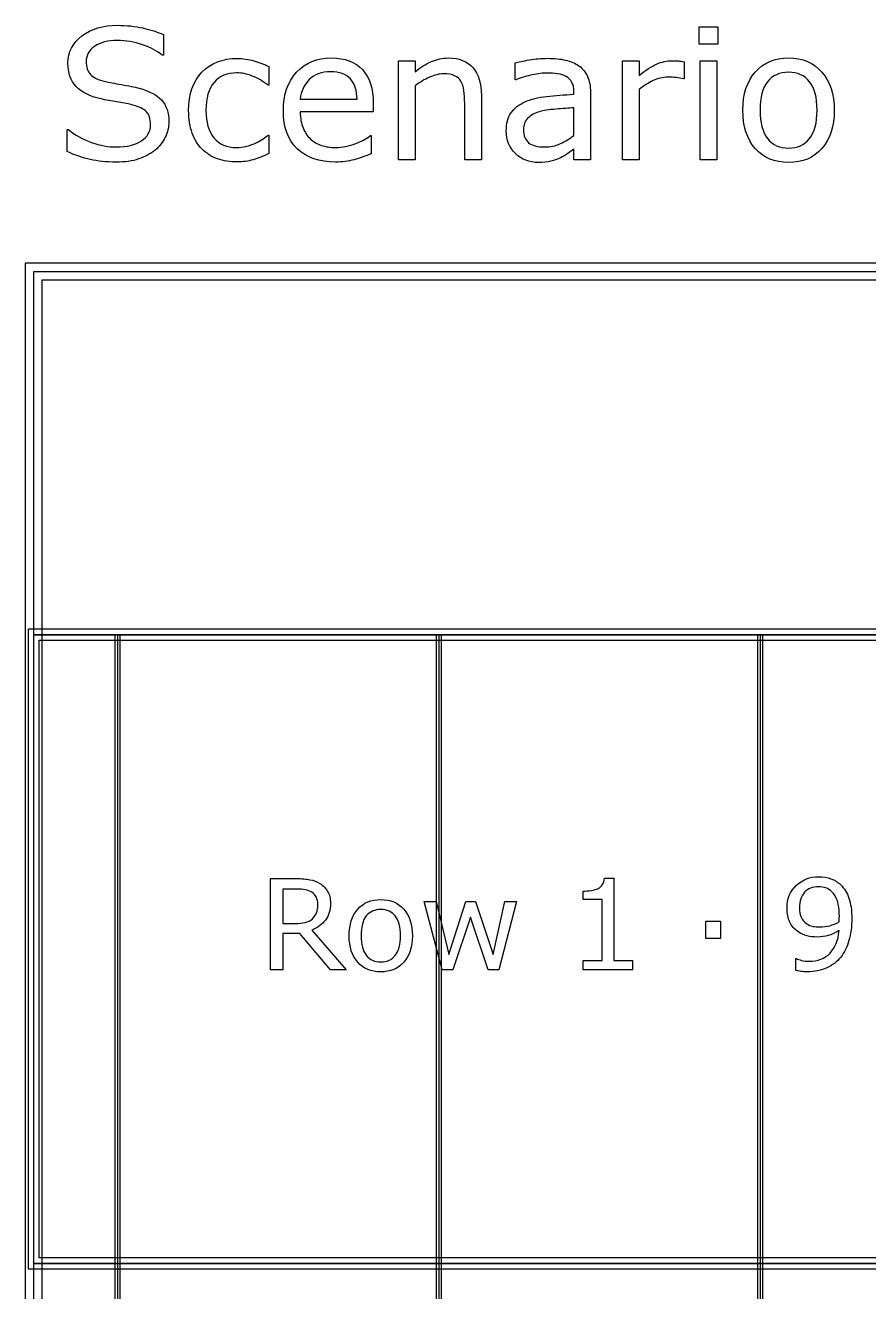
# Model space of a CAD drawing. Extents: x -13 to 750, y 12 to 2314.
# Drawn here: x 43.4 to 103.8, y 2222.9 to 2313.5 of the extents above; entities that cross this region are included whole.
import ezdxf

# ---------------------------------------------------------------- set-up
doc = ezdxf.new("R2010")
doc.units = 0
doc.layers.get('0').update_dxf_attribs({"linetype": 'CONTINUOUS'})

msp = doc.modelspace()

# ---------------------------------------------------------------- linework, layer by layer
at = {"color": 7}
for points in [[(92.980469, 2312.167344), (91.634766, 2312.167344), (91.634766, 2313.405137), (92.980469, 2313.405137)], [(92.904297, 2303.89), (91.710937, 2303.89), (91.710937, 2310.980332), (92.904297, 2310.980332)], [(100.07715, 2307.431992), (100.07715, 2307.431992)], [(101.30859, 2307.431992), (101.30859, 2307.431992)], [(53.675781, 2306.587754), (53.675781, 2306.587754)], [(82.665527, 2305.63561), (82.665527, 2305.63561)], [(43.400391, 2296.489609), (43.400391, 1844.29039), (268.59961, 1844.29039), (268.59961, 2296.489609)], [(44, 2295.89), (268, 2295.89), (268, 2269.89), (44, 2269.89)], [(44.599609, 2295.290391), (267.40039, 2295.290391), (267.40039, 1845.48961), (44.599609, 1845.48961)], [(43.599609, 2270.290391), (43.599609, 2224.489609), (268.40039, 2224.489609), (268.40039, 2270.290391)], [(44, 2269.89), (268, 2269.89), (268, 2224.89), (44, 2224.89)], [(49.800781, 2269.89), (49.800781, 2011.89), (50.199219, 2011.89), (50.199219, 2269.89)], [(72.800781, 2269.89), (72.800781, 2011.89), (73.199219, 2011.89), (73.199219, 2269.89)], [(95.800781, 2269.89), (95.800781, 2011.89), (96.199219, 2011.89), (96.199219, 2269.89)], [(44.400391, 2269.489609), (267.59961, 2269.489609), (267.59961, 2225.290391), (44.400391, 2225.290391)], [(64.334473, 2250.59214), (64.334473, 2250.59214)], [(78.563965, 2250.798691), (77.285156, 2245.89), (76.520508, 2245.89), (75.259277, 2249.673691), (74.006836, 2245.89), (73.246582, 2245.89), (71.95459, 2250.798691), (72.815918, 2250.798691), (73.716797, 2246.997422), (74.942871, 2250.798691), (75.624023, 2250.798691), (76.880859, 2246.997422), (77.733398, 2250.798691)], [(93.153809, 2248.135605), (92.103516, 2248.135605), (92.103516, 2249.379258), (93.153809, 2249.379258)], [(102.55811, 2249.555042), (102.55811, 2249.555042)], [(70.258301, 2248.342148), (70.258301, 2248.342148)], [(71.11084, 2248.342148), (71.11084, 2248.342148)], [(44, 2224.89), (268, 2224.89), (268, 2198.89), (44, 2198.89)]]:
    msp.add_lwpolyline(points, close=True, dxfattribs=at)
for points in [[(53.294925, 2312.852891), (53.294925, 2311.367539), (53.206055, 2311.367539)], [(71.309568, 2309.183945), (71.309568, 2303.89), (70.116209, 2303.89), (70.116209, 2310.980332), (71.309568, 2310.980332), (71.309568, 2310.193223)], [(78.520508, 2309.615585), (78.457028, 2309.615585), (78.457028, 2310.827987)], [(87.343747, 2308.923695), (87.343747, 2303.89), (86.150388, 2303.89), (86.150388, 2310.980332), (87.343747, 2310.980332), (87.343747, 2309.932969)], [(90.574704, 2310.904162), (90.574707, 2309.679062)], [(60.842285, 2310.555039), (60.842285, 2309.228379), (60.778805, 2309.228379)], [(90.574707, 2309.679062), (90.511227, 2309.679062)], [(63.083008, 2308.225449), (67.145508, 2308.225449)], [(68.307133, 2307.958848), (68.307129, 2307.311387)], [(76.04492, 2308.492051), (76.044922, 2303.89)], [(82.665527, 2308.57457), (82.665527, 2308.758652)], [(83.852536, 2308.701522), (83.852539, 2303.89)], [(68.307129, 2307.311387), (63.083008, 2307.311387)], [(76.044922, 2303.89), (74.851562, 2303.89), (74.851562, 2307.927109)], [(82.665527, 2305.635605), (82.665527, 2307.609727)], [(46.388672, 2304.473984), (46.388672, 2306.048203), (46.477542, 2306.048203)], [(60.778805, 2305.648297), (60.842285, 2305.648297), (60.842285, 2304.334336)], [(68.104004, 2305.62291), (68.167484, 2305.62291), (68.167484, 2304.321641)], [(83.852539, 2303.89), (82.665527, 2303.89), (82.665527, 2304.645371)], [(50, 2269.89), (50, 2011.89)], [(73, 2269.89), (73, 2011.89)], [(96, 2269.89), (96, 2011.89)], [(66.369141, 2245.89), (65.239746, 2245.89), (63.05127, 2248.491563), (61.825195, 2248.491563), (61.825195, 2245.89), (60.955078, 2245.89), (60.955078, 2252.433457), (62.787598, 2252.433457)], [(84.852539, 2252.455434), (85.533691, 2252.455434), (85.533691, 2246.557973), (86.869629, 2246.557973), (86.869629, 2245.89)], [(62.849121, 2251.686382), (61.825195, 2251.686382), (61.825195, 2249.216655), (62.704102, 2249.216655)], [(86.869629, 2245.89), (83.327637, 2245.89), (83.327637, 2246.557969), (84.689941, 2246.557969), (84.689941, 2250.943711), (83.327637, 2250.943711), (83.327637, 2251.541367)], [(101.67083, 2249.744004), (101.67041, 2249.744004)], [(63.908203, 2248.750842), (66.369141, 2245.89)], [(98.563477, 2245.863639), (98.563477, 2246.702994), (98.607417, 2246.702994)]]:
    msp.add_lwpolyline(points, dxfattribs=at)
for points in [[(47.448733, 2312.751328), (48.117353, 2313.259141), (48.965823, 2313.513047), (49.994144, 2313.513047)], [(49.994144, 2313.513047), (50.658532, 2313.513047), (51.267907, 2313.44957), (51.822269, 2313.322617)], [(46.445804, 2310.808945), (46.445804, 2311.600286), (46.780114, 2312.247747), (47.448733, 2312.751328)], [(51.822269, 2313.322617), (52.376631, 2313.195664), (52.867516, 2313.039088), (53.294925, 2312.852891)], [(48.362793, 2312.008652), (47.956543, 2311.729355), (47.753418, 2311.369655), (47.753418, 2310.929551)], [(49.987793, 2312.427598), (49.314942, 2312.427598), (48.773275, 2312.287949), (48.362793, 2312.008652)], [(51.78418, 2312.12291), (51.200195, 2312.326035), (50.6014, 2312.427598), (49.987793, 2312.427598)], [(53.206055, 2311.367539), (52.846354, 2311.672226), (52.372396, 2311.924017), (51.78418, 2312.12291)], [(47.048831, 2309.126816), (46.646813, 2309.558457), (46.445804, 2310.119166), (46.445804, 2310.808945)], [(47.753418, 2310.929551), (47.753418, 2310.535996), (47.85498, 2310.227077), (48.058105, 2310.002793)], [(56.043457, 2310.155137), (56.682454, 2310.815293), (57.524577, 2311.145371), (58.569824, 2311.145371)], [(58.569824, 2311.145371), (58.976074, 2311.145371), (59.373861, 2311.088242), (59.763184, 2310.973984)], [(59.763184, 2310.973984), (60.156739, 2310.859727), (60.516439, 2310.720078), (60.842285, 2310.555039)], [(62.81641, 2310.155137), (63.451176, 2310.836452), (64.284835, 2311.177109), (65.317387, 2311.177109)], [(65.317387, 2311.177109), (66.273767, 2311.177109), (67.010095, 2310.897812), (67.526371, 2310.339219)], [(71.309568, 2310.193223), (71.681964, 2310.502142), (72.067055, 2310.743353), (72.464842, 2310.916855)], [(72.464842, 2310.916855), (72.862628, 2311.090358), (73.270994, 2311.177109), (73.689939, 2311.177109)], [(73.689939, 2311.177109), (74.45589, 2311.177109), (75.039874, 2310.946478), (75.441893, 2310.485215)], [(78.457028, 2310.827987), (78.689775, 2310.89146), (79.026201, 2310.961285), (79.466306, 2311.03746)], [(79.466306, 2311.03746), (79.90641, 2311.113632), (80.340166, 2311.151718), (80.767575, 2311.151718)], [(80.767575, 2311.151718), (81.266924, 2311.151718), (81.700681, 2311.1094), (82.068845, 2311.024765)], [(82.068845, 2311.024765), (82.44124, 2310.944361), (82.762855, 2310.804712), (83.033688, 2310.605819)], [(87.343747, 2309.932969), (87.817705, 2310.313828), (88.234534, 2310.582546), (88.594235, 2310.739121)], [(88.594235, 2310.739121), (88.958168, 2310.899928), (89.328448, 2310.980332), (89.705075, 2310.980332)], [(89.705075, 2310.980332), (89.912432, 2310.980332), (90.06266, 2310.973985), (90.155759, 2310.961292)], [(90.155759, 2310.961292), (90.248858, 2310.952825), (90.388506, 2310.933782), (90.574704, 2310.904162)], [(95.646484, 2310.167832), (96.238932, 2310.840683), (97.036621, 2311.177109), (98.039551, 2311.177109)], [(98.039551, 2311.177109), (99.034017, 2311.177109), (99.827473, 2310.840683), (100.41992, 2310.167832)], [(48.058105, 2310.002793), (48.26123, 2309.778509), (48.618815, 2309.607122), (49.130859, 2309.488633)], [(55.091309, 2307.425645), (55.091309, 2308.58515), (55.408692, 2309.49498), (56.043457, 2310.155137)], [(58.519039, 2310.110703), (57.841956, 2310.110703), (57.306637, 2309.882187), (56.913082, 2309.425156)], [(59.648922, 2309.882187), (59.263831, 2310.034531), (58.887203, 2310.110703), (58.519039, 2310.110703)], [(60.778805, 2309.228379), (60.414872, 2309.511908), (60.038245, 2309.729844), (59.648922, 2309.882187)], [(61.870609, 2307.393906), (61.870609, 2308.553411), (62.185876, 2309.473822), (62.81641, 2310.155137)], [(65.253906, 2310.193223), (64.614909, 2310.193223), (64.10498, 2310.004909), (63.724121, 2309.628281)], [(66.669434, 2309.679062), (66.360515, 2310.021836), (65.888672, 2310.193223), (65.253906, 2310.193223)], [(67.526371, 2310.339219), (68.046879, 2309.780625), (68.307133, 2308.987168), (68.307133, 2307.958848)], [(72.331541, 2309.799668), (71.976072, 2309.638861), (71.635415, 2309.43362), (71.309568, 2309.183945)], [(73.353514, 2310.040879), (73.027667, 2310.040879), (72.68701, 2309.960475), (72.331541, 2309.799668)], [(74.127928, 2309.907578), (73.929035, 2309.996445), (73.670897, 2310.040879), (73.353514, 2310.040879)], [(74.584959, 2309.514023), (74.479165, 2309.691758), (74.326821, 2309.822943), (74.127928, 2309.907578)], [(75.441893, 2310.485215), (75.843911, 2310.023952), (76.04492, 2309.359564), (76.04492, 2308.492051)], [(79.713867, 2309.971054), (79.328776, 2309.89065), (78.930989, 2309.77216), (78.520508, 2309.615585)], [(80.76123, 2310.098007), (80.448079, 2310.098007), (80.098958, 2310.055689), (79.713867, 2309.971054)], [(81.503906, 2310.047227), (81.266927, 2310.08108), (81.019368, 2310.098007), (80.76123, 2310.098007)], [(82.113281, 2309.850449), (81.94401, 2309.94778), (81.740885, 2310.013372), (81.503906, 2310.047227)], [(82.519531, 2309.431504), (82.426432, 2309.609238), (82.291016, 2309.748886), (82.113281, 2309.850449)], [(83.033688, 2310.605819), (83.30029, 2310.411158), (83.503415, 2310.159367), (83.643063, 2309.850448)], [(83.643063, 2309.850448), (83.782712, 2309.541529), (83.852536, 2309.158553), (83.852536, 2308.701522)], [(89.400388, 2309.799672), (89.032224, 2309.799672), (88.676755, 2309.717152), (88.333981, 2309.552113)], [(89.99072, 2309.767932), (89.825681, 2309.789092), (89.628903, 2309.799672), (89.400388, 2309.799672)], [(90.511227, 2309.679062), (90.333493, 2309.721382), (90.159991, 2309.751005), (89.99072, 2309.767932)], [(94.76416, 2307.431992), (94.76416, 2308.587265), (95.058268, 2309.499212), (95.646484, 2310.167832)], [(98.039551, 2310.148789), (97.39209, 2310.148789), (96.888509, 2309.924505), (96.528809, 2309.475937)], [(99.537598, 2309.475937), (99.177897, 2309.924505), (98.678548, 2310.148789), (98.039551, 2310.148789)], [(100.41992, 2310.167832), (101.012367, 2309.499212), (101.30859, 2308.587265), (101.30859, 2307.431992)], [(48.915042, 2308.219102), (48.077151, 2308.396836), (47.455081, 2308.699407), (47.048831, 2309.126816)], [(49.130859, 2309.488633), (49.401692, 2309.429386), (49.786784, 2309.357446), (50.286133, 2309.272812)], [(50.286133, 2309.272812), (50.785482, 2309.188177), (51.208659, 2309.101426), (51.555664, 2309.012559)], [(51.555664, 2309.012559), (52.258138, 2308.826361), (52.787109, 2308.544948), (53.142578, 2308.16832)], [(56.913082, 2309.425156), (56.523759, 2308.972357), (56.329098, 2308.305853), (56.329098, 2307.425645)], [(63.724121, 2309.628281), (63.347494, 2309.251654), (63.133789, 2308.784043), (63.083008, 2308.225449)], [(67.145508, 2308.225449), (67.141308, 2308.851751), (66.982617, 2309.336289), (66.669434, 2309.679062)], [(74.794432, 2308.841172), (74.756345, 2309.128932), (74.686521, 2309.353216), (74.584959, 2309.514023)], [(82.665527, 2308.758652), (82.665527, 2309.029485), (82.616862, 2309.253769), (82.519531, 2309.431504)], [(88.333981, 2309.552113), (87.991208, 2309.391306), (87.66113, 2309.181833), (87.343747, 2308.923695)], [(96.528809, 2309.475937), (96.17334, 2309.031602), (95.995605, 2308.350287), (95.995605, 2307.431992)], [(100.07715, 2307.431992), (100.07715, 2308.350287), (99.897299, 2309.031602), (99.537598, 2309.475937)], [(50.089358, 2308.009629), (49.721194, 2308.064642), (49.329755, 2308.134467), (48.915042, 2308.219102)], [(51.124026, 2307.800156), (50.806643, 2307.884791), (50.461754, 2307.954616), (50.089358, 2308.009629)], [(53.142578, 2308.16832), (53.498047, 2307.791693), (53.675781, 2307.264837), (53.675781, 2306.587754)], [(74.851562, 2307.927109), (74.851562, 2308.252956), (74.832519, 2308.557643), (74.794432, 2308.841172)], [(78.171387, 2307.24791), (78.404134, 2307.58222), (78.734212, 2307.84459), (79.161621, 2308.03502)], [(79.161621, 2308.03502), (79.593262, 2308.225449), (80.111654, 2308.354518), (80.716797, 2308.422227)], [(80.716797, 2308.422227), (81.32194, 2308.489935), (81.971517, 2308.540716), (82.665527, 2308.57457)], [(52.057132, 2307.336777), (51.854007, 2307.53567), (51.542971, 2307.69013), (51.124026, 2307.800156)], [(52.368167, 2306.41002), (52.368167, 2306.828965), (52.264489, 2307.137884), (52.057132, 2307.336777)], [(55.345215, 2305.794297), (55.175944, 2306.259792), (55.091309, 2306.803574), (55.091309, 2307.425645)], [(56.329098, 2307.425645), (56.329098, 2306.570827), (56.519528, 2305.912786), (56.900387, 2305.451523)], [(62.860844, 2304.677109), (62.200687, 2305.316106), (61.870609, 2306.221705), (61.870609, 2307.393906)], [(63.083008, 2307.311387), (63.083008, 2306.875514), (63.1486, 2306.494655), (63.279785, 2306.168809)], [(77.828613, 2305.946641), (77.828613, 2306.484076), (77.942871, 2306.917832), (78.171387, 2307.24791)], [(80.208984, 2307.330435), (79.866211, 2307.233104), (79.58903, 2307.08076), (79.377441, 2306.873403)], [(81.376953, 2307.514517), (80.886068, 2307.472197), (80.496745, 2307.410836), (80.208984, 2307.330435)], [(82.665527, 2307.609727), (82.301595, 2307.588567), (81.87207, 2307.55683), (81.376953, 2307.514517)], [(95.646484, 2304.696152), (95.058268, 2305.364772), (94.76416, 2306.276719), (94.76416, 2307.431992)], [(95.995605, 2307.431992), (95.995605, 2306.54332), (96.175455, 2305.868353), (96.535156, 2305.40709)], [(99.53125, 2305.400742), (99.895183, 2305.857773), (100.07715, 2306.534857), (100.07715, 2307.431992)], [(101.30859, 2307.431992), (101.30859, 2306.276719), (101.012367, 2305.364772), (100.41992, 2304.696152)], [(51.714358, 2305.242051), (52.150231, 2305.534043), (52.368167, 2305.923366), (52.368167, 2306.41002)], [(53.675781, 2306.587754), (53.675781, 2306.21959), (53.58903, 2305.855658), (53.415527, 2305.495957)], [(63.279785, 2306.168809), (63.41097, 2305.847194), (63.59082, 2305.582709), (63.819336, 2305.375352)], [(79.377441, 2306.873403), (79.165853, 2306.670278), (79.060059, 2306.388866), (79.060059, 2306.029165)], [(46.477542, 2306.048203), (46.955732, 2305.650416), (47.507978, 2305.343613), (48.13428, 2305.127793)], [(49.898929, 2304.804063), (50.677575, 2304.804063), (51.282718, 2304.950059), (51.714358, 2305.242051)], [(53.415527, 2305.495957), (53.246256, 2305.136256), (53.007161, 2304.831569), (52.698242, 2304.581895)], [(56.0625, 2304.639023), (55.753581, 2304.943711), (55.514486, 2305.328802), (55.345215, 2305.794297)], [(56.900387, 2305.451523), (57.285478, 2304.994492), (57.825028, 2304.765977), (58.519039, 2304.765977)], [(59.928219, 2305.108746), (60.101722, 2305.197613), (60.264645, 2305.290712), (60.416988, 2305.388043)], [(60.416988, 2305.388043), (60.569332, 2305.489606), (60.689938, 2305.576357), (60.778805, 2305.648297)], [(63.819336, 2305.375352), (64.039388, 2305.172227), (64.299642, 2305.019883), (64.600098, 2304.91832)], [(67.056641, 2305.051621), (67.547526, 2305.246282), (67.896647, 2305.436712), (68.104004, 2305.62291)], [(78.495117, 2304.327988), (78.050781, 2304.751165), (77.828613, 2305.290716), (77.828613, 2305.946641)], [(79.060059, 2306.029165), (79.060059, 2305.622915), (79.18278, 2305.316112), (79.428223, 2305.108755)], [(81.700684, 2305.045278), (82.047689, 2305.210317), (82.369303, 2305.407095), (82.665527, 2305.63561)], [(96.535156, 2305.40709), (96.894857, 2304.950059), (97.396322, 2304.721543), (98.039551, 2304.721543)], [(98.039551, 2304.721543), (98.674316, 2304.721543), (99.171549, 2304.947943), (99.53125, 2305.400742)], [(48.04541, 2303.909043), (47.503743, 2304.035996), (46.951497, 2304.22431), (46.388672, 2304.473984)], [(48.13428, 2305.127793), (48.760582, 2304.911973), (49.348798, 2304.804063), (49.898929, 2304.804063)], [(52.698242, 2304.581895), (52.359701, 2304.311062), (51.96403, 2304.099473), (51.51123, 2303.947129)], [(57.160645, 2303.953477), (56.733236, 2304.10582), (56.367187, 2304.334336), (56.0625, 2304.639023)], [(58.519039, 2304.765977), (58.76025, 2304.765977), (59.005692, 2304.797714), (59.255367, 2304.861187)], [(59.255367, 2304.861187), (59.505042, 2304.92466), (59.729326, 2305.00718), (59.928219, 2305.108746)], [(60.842285, 2304.334336), (60.444498, 2304.143906), (60.065755, 2303.995794), (59.706055, 2303.89)], [(65.615727, 2303.724961), (64.439294, 2303.724961), (63.521, 2304.042344), (62.860844, 2304.677109)], [(64.600098, 2304.91832), (64.904785, 2304.816758), (65.239095, 2304.765977), (65.603027, 2304.765977)], [(65.603027, 2304.765977), (66.085449, 2304.765977), (66.569987, 2304.861192), (67.056641, 2305.051621)], [(68.167484, 2304.321641), (67.765466, 2304.15237), (67.354984, 2304.010605), (66.936039, 2303.896348)], [(80.120117, 2303.693223), (79.48112, 2303.693223), (78.939453, 2303.904811), (78.495117, 2304.327988)], [(79.428223, 2305.108755), (79.673666, 2304.90563), (80.048177, 2304.804068), (80.551758, 2304.804068)], [(80.551758, 2304.804068), (80.970703, 2304.804068), (81.353679, 2304.884471), (81.700684, 2305.045278)], [(82.233887, 2304.340684), (82.056152, 2304.213731), (81.88265, 2304.112168), (81.713379, 2304.035996)], [(82.665527, 2304.645371), (82.559733, 2304.573431), (82.415853, 2304.471869), (82.233887, 2304.340684)], [(98.039551, 2303.693223), (97.036621, 2303.693223), (96.238932, 2304.027533), (95.646484, 2304.696152)], [(100.41992, 2304.696152), (99.827473, 2304.027533), (99.034017, 2303.693223), (98.039551, 2303.693223)], [(49.88623, 2303.718613), (49.204915, 2303.718613), (48.591309, 2303.78209), (48.04541, 2303.909043)], [(51.51123, 2303.947129), (51.062663, 2303.794785), (50.520996, 2303.718613), (49.88623, 2303.718613)], [(58.569824, 2303.731309), (58.05778, 2303.731309), (57.588054, 2303.805365), (57.160645, 2303.953477)], [(59.706055, 2303.89), (59.350586, 2303.784206), (58.971843, 2303.731309), (58.569824, 2303.731309)], [(66.936039, 2303.896348), (66.517094, 2303.78209), (66.07699, 2303.724961), (65.615727, 2303.724961)], [(81.027832, 2303.794785), (80.769694, 2303.727077), (80.467122, 2303.693223), (80.120117, 2303.693223)], [(81.713379, 2304.035996), (81.514486, 2303.938665), (81.28597, 2303.858262), (81.027832, 2303.794785)], [(62.787598, 2252.433457), (63.183105, 2252.433457), (63.512695, 2252.40709), (63.776367, 2252.354357)], [(63.776367, 2252.354357), (64.040039, 2252.30455), (64.277344, 2252.21373), (64.488281, 2252.081897)], [(64.488281, 2252.081897), (64.725586, 2251.932482), (64.910156, 2251.743517), (65.041992, 2251.515002)], [(84.399902, 2251.721547), (84.534668, 2251.794789), (84.640137, 2251.887074), (84.716309, 2251.998402)], [(84.716309, 2251.998402), (84.79541, 2252.11266), (84.84082, 2252.265004), (84.852539, 2252.455434)], [(97.926265, 2250.306507), (97.926265, 2250.974476), (98.145991, 2251.517933), (98.585444, 2251.936878)], [(98.585444, 2251.936878), (99.024897, 2252.355823), (99.561033, 2252.565296), (100.19385, 2252.565296)], [(100.18506, 2251.848984), (99.763184, 2251.848984), (99.429199, 2251.717148), (99.183105, 2251.453477)], [(100.69922, 2251.761094), (100.541013, 2251.819687), (100.369627, 2251.848984), (100.18506, 2251.848984)], [(100.19385, 2252.565296), (100.510257, 2252.565296), (100.803223, 2252.515491), (101.07275, 2252.415882)], [(101.14307, 2251.479844), (101.00537, 2251.61168), (100.85742, 2251.70543), (100.69922, 2251.761094)], [(101.07275, 2252.415882), (101.342283, 2252.319202), (101.578123, 2252.172718), (101.78027, 2251.976429)], [(101.78027, 2251.976429), (102.029297, 2251.733265), (102.221193, 2251.419788), (102.35596, 2251.035999)], [(63.459961, 2251.633652), (63.28711, 2251.668805), (63.083496, 2251.686382), (62.849121, 2251.686382)], [(63.908203, 2251.457871), (63.782226, 2251.542832), (63.632812, 2251.601426), (63.459961, 2251.633652)], [(64.233398, 2251.08873), (64.168945, 2251.235215), (64.060546, 2251.358262), (63.908203, 2251.457871)], [(64.334473, 2250.592148), (64.334473, 2250.779648), (64.300781, 2250.945175), (64.233398, 2251.08873)], [(65.041992, 2251.515002), (65.176758, 2251.289416), (65.244141, 2251.002307), (65.244141, 2250.653674)], [(67.190918, 2250.236191), (67.601074, 2250.702012), (68.15332, 2250.934922), (68.847656, 2250.934922)], [(68.847656, 2250.934922), (69.536133, 2250.934922), (70.085449, 2250.702012), (70.495605, 2250.236191)], [(83.327637, 2251.541367), (83.512207, 2251.541367), (83.709961, 2251.556017), (83.920898, 2251.585317)], [(83.920898, 2251.585317), (84.131836, 2251.617544), (84.291504, 2251.662954), (84.399902, 2251.721547)], [(99.183105, 2251.453477), (98.939941, 2251.189805), (98.818359, 2250.819199), (98.818359, 2250.34166)], [(101.52979, 2250.838242), (101.436037, 2251.113633), (101.30713, 2251.3275), (101.14307, 2251.479844)], [(101.67041, 2249.744004), (101.67041, 2250.198105), (101.623537, 2250.562851), (101.52979, 2250.838242)], [(102.35596, 2251.035999), (102.490727, 2250.65514), (102.55811, 2250.161487), (102.55811, 2249.555042)], [(63.947754, 2249.559426), (64.07959, 2249.682473), (64.17627, 2249.823098), (64.237793, 2249.981301)], [(64.237793, 2249.981301), (64.302246, 2250.142434), (64.334473, 2250.346047), (64.334473, 2250.59214)], [(65.244141, 2250.653674), (65.244141, 2250.181994), (65.125489, 2249.786486), (64.888184, 2249.46715)], [(66.580078, 2248.342148), (66.580078, 2249.141953), (66.783691, 2249.7733), (67.190918, 2250.236191)], [(68.847656, 2250.223008), (68.399414, 2250.223008), (68.050781, 2250.067735), (67.801758, 2249.757188)], [(69.884766, 2249.757188), (69.635742, 2250.067735), (69.290039, 2250.223008), (68.847656, 2250.223008)], [(70.495605, 2250.236191), (70.905762, 2249.7733), (71.11084, 2249.141953), (71.11084, 2248.342148)], [(98.119624, 2249.317737), (97.990718, 2249.593128), (97.926265, 2249.922718), (97.926265, 2250.306507)], [(98.818359, 2250.34166), (98.818359, 2250.06334), (98.85791, 2249.836289), (98.937012, 2249.660508)], [(62.704102, 2249.216655), (62.979492, 2249.216655), (63.219726, 2249.240092), (63.424805, 2249.286965)], [(63.424805, 2249.286965), (63.629883, 2249.336772), (63.804199, 2249.427592), (63.947754, 2249.559426)], [(64.888184, 2249.46715), (64.650879, 2249.150744), (64.324219, 2248.911975), (63.908203, 2248.750842)], [(67.801758, 2249.757188), (67.555664, 2249.449571), (67.432617, 2248.977891), (67.432617, 2248.342148)], [(70.258301, 2248.342148), (70.258301, 2248.977891), (70.133789, 2249.449571), (69.884766, 2249.757188)], [(98.704097, 2248.636585), (98.446284, 2248.815296), (98.25146, 2249.042346), (98.119624, 2249.317737)], [(98.937012, 2249.660508), (99.016113, 2249.484727), (99.149414, 2249.330918), (99.336914, 2249.199082)], [(99.336914, 2249.199082), (99.46875, 2249.108262), (99.61377, 2249.046739), (99.771973, 2249.014512)], [(100.29932, 2248.970562), (100.527833, 2248.970562), (100.759277, 2249.001325), (100.99365, 2249.062852)], [(100.99365, 2249.062852), (101.228023, 2249.124372), (101.44775, 2249.213727), (101.65283, 2249.330918)], [(101.65283, 2249.330918), (101.655497, 2249.392445), (101.658497, 2249.452503), (101.66183, 2249.511094)], [(101.66183, 2249.511094), (101.66783, 2249.572621), (101.67083, 2249.650257), (101.67083, 2249.744004)], [(102.55811, 2249.555039), (102.55811, 2248.98375), (102.49219, 2248.465195), (102.36035, 2247.999375)], [(67.190918, 2246.448105), (66.783691, 2246.910996), (66.580078, 2247.542343), (66.580078, 2248.342148)], [(67.432617, 2248.342148), (67.432617, 2247.726914), (67.557129, 2247.259629), (67.806152, 2246.940293)], [(69.880371, 2246.935898), (70.132324, 2247.252305), (70.258301, 2247.721055), (70.258301, 2248.342148)], [(71.11084, 2248.342148), (71.11084, 2247.542343), (70.905762, 2246.910996), (70.495605, 2246.448105)], [(99.358882, 2248.328968), (99.142085, 2248.381701), (98.923823, 2248.48424), (98.704097, 2248.636585)], [(100.09277, 2248.249868), (99.823238, 2248.249868), (99.578609, 2248.276235), (99.358882, 2248.328968)], [(99.771973, 2249.014512), (99.930178, 2248.985212), (100.10596, 2248.970562), (100.29932, 2248.970562)], [(100.87939, 2248.355337), (100.639157, 2248.285024), (100.37695, 2248.249868), (100.09277, 2248.249868)], [(101.64844, 2248.7069), (101.37598, 2248.542837), (101.11963, 2248.42565), (100.87939, 2248.355337)], [(101.00684, 2247.098501), (101.37598, 2247.48815), (101.589847, 2248.024283), (101.64844, 2248.7069)], [(102.36035, 2247.999375), (102.231443, 2247.533555), (102.035153, 2247.136582), (101.77148, 2246.808457)], [(68.847656, 2245.75377), (68.15332, 2245.75377), (67.601074, 2245.985215), (67.190918, 2246.448105)], [(67.806152, 2246.940293), (68.055175, 2246.623887), (68.402343, 2246.465684), (68.847656, 2246.465684)], [(68.847656, 2246.465684), (69.287109, 2246.465684), (69.631348, 2246.622422), (69.880371, 2246.935898)], [(70.495605, 2246.448105), (70.085449, 2245.985215), (69.536133, 2245.75377), (68.847656, 2245.75377)], [(98.607417, 2246.702994), (98.692378, 2246.659047), (98.812495, 2246.616567), (98.967768, 2246.575553)], [(98.967768, 2246.575553), (99.123042, 2246.537466), (99.295894, 2246.518423), (99.486323, 2246.518423)], [(99.486323, 2246.518423), (100.133788, 2246.518423), (100.640627, 2246.711782), (101.00684, 2247.098501)], [(101.77148, 2246.808457), (101.50488, 2246.474472), (101.170897, 2246.21666), (100.76953, 2246.03502)], [(98.923828, 2245.788929), (98.789063, 2245.803576), (98.668946, 2245.828479), (98.563477, 2245.863639)], [(99.354492, 2245.762559), (99.202149, 2245.762559), (99.058594, 2245.771349), (98.923828, 2245.788929)], [(100.76953, 2246.03502), (100.368163, 2245.853379), (99.896484, 2245.762559), (99.354492, 2245.762559)]]:
    msp.add_open_spline(points, degree=3, dxfattribs=at)

doc.saveas('drawing.dxf')
